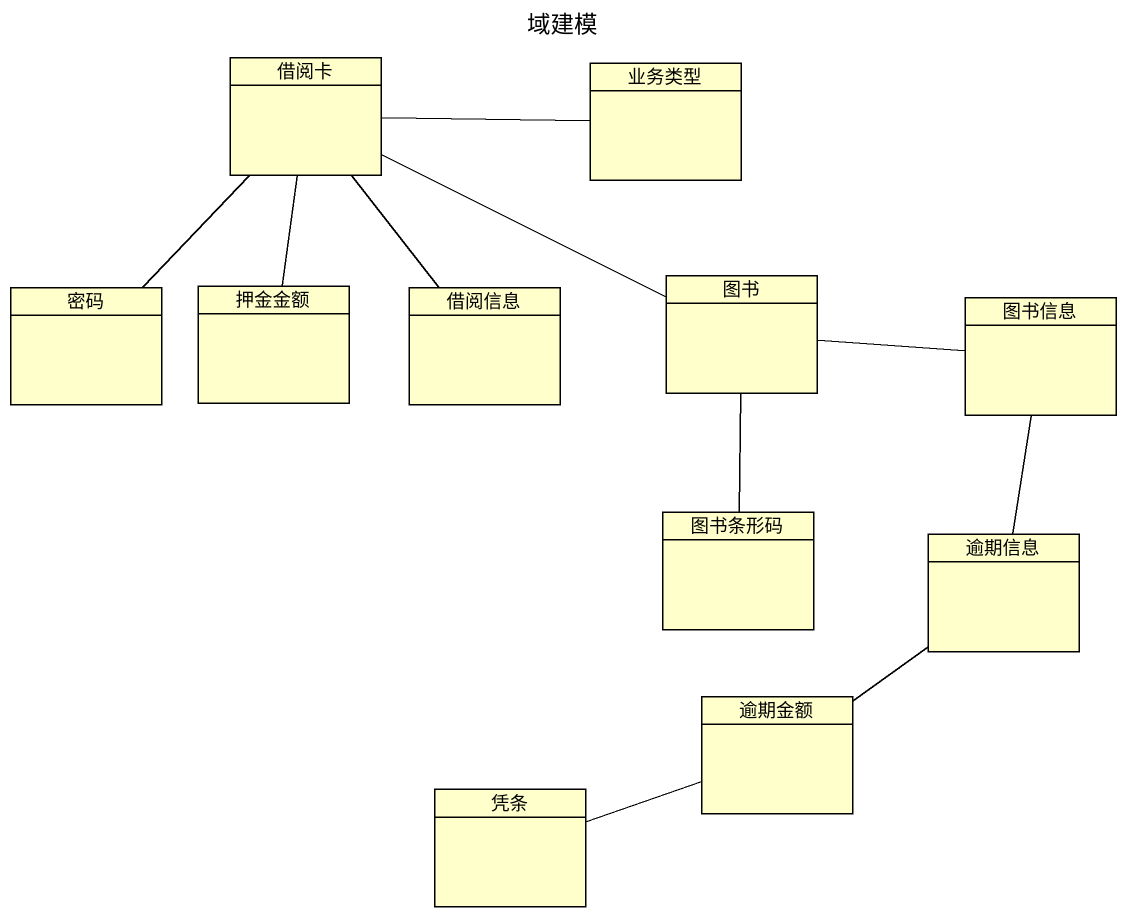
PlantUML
@startuml
title 域建模
hide circle
hide empty members
class 借阅卡
class 业务类型
class 密码
class 押金金额
class 借阅信息
class 图书
class 图书信息
class 图书条形码
class 逾期信息
class 逾期金额
class 凭条
借阅卡 -right- 业务类型
借阅卡 -- 密码
借阅卡 -- 押金金额
借阅卡 -- 借阅信息
借阅卡 -right- 图书
图书 -right- 图书信息
图书信息 -- 逾期信息
图书条形码 -up- 图书
逾期信息 -- 逾期金额
逾期金额 -left- 凭条
@enduml
